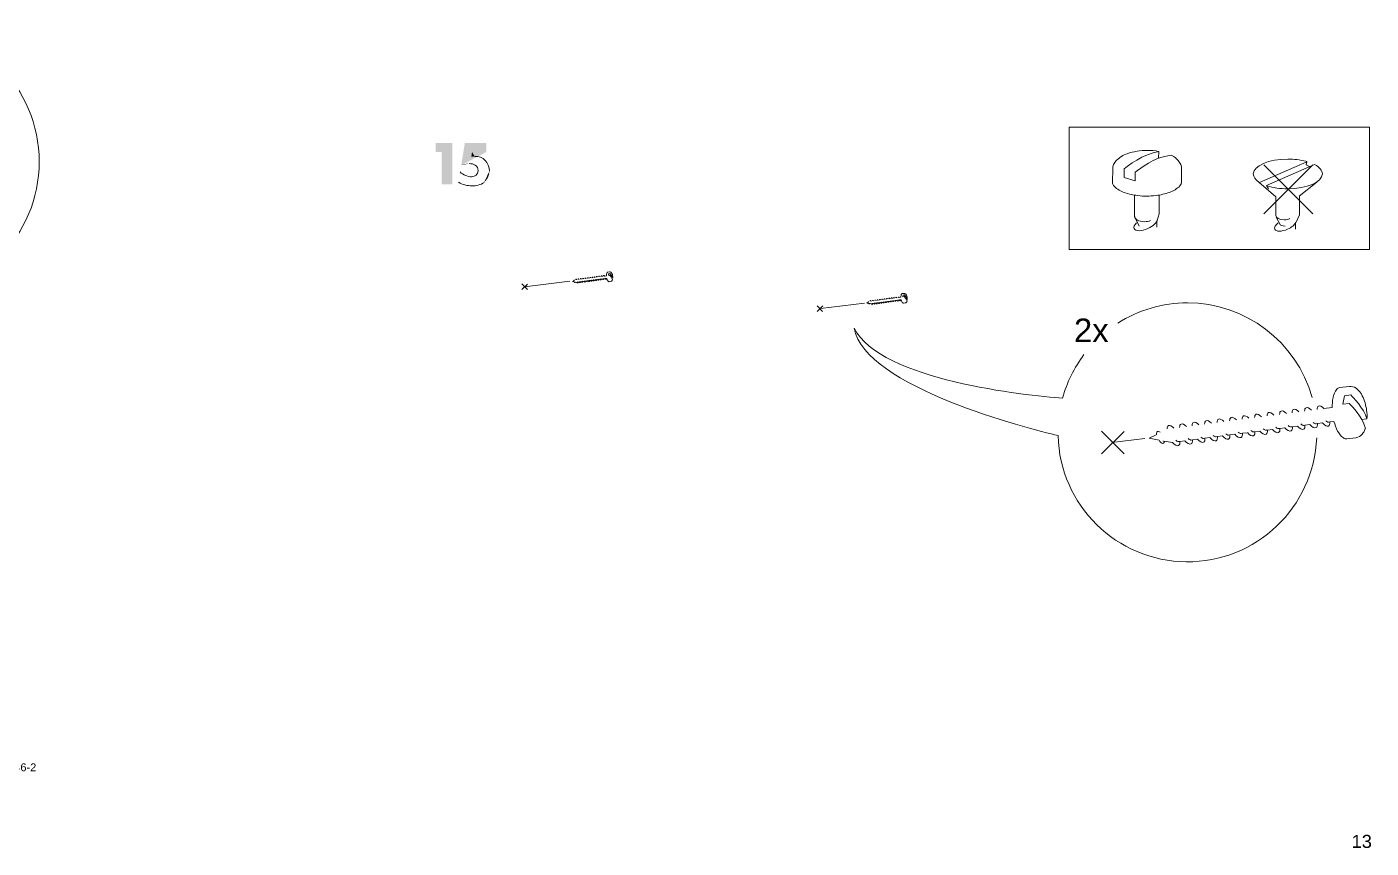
# Model space of a CAD drawing. Header units: metres. Extents: x -11.5 to 7.4, y -3.8 to 5.9.
# Drawn here: x 4.648 to 5.552, y -0.482 to 0.07 of the extents above; entities that cross this region are included whole.
import ezdxf

# ---------------------------------------------------------------- set-up
doc = ezdxf.new("R2010")
doc.units = ezdxf.units.M
doc.header["$MEASUREMENT"] = 0
for name, color, linetype, lineweight in [('PDF10_Geometry_Num_Penna__7_Num_Penna__7', 7, 'Continuous', 18), ('PDF10_Text_Num_Penna__7_Num_Penna__7', 7, 'Continuous', 18), ('PDF11_Geometry_Num_Penna__7_Num_Penna__7', 7, 'Continuous', 18), ('PDF11_Solid Fills_Num_Penna__7_Num_Penna__7', 7, 'Continuous', 18), ('PDF11_Text_Num_Penna__7_Num_Penna__7', 7, 'Continuous', 18)]:
    doc.layers.add(name, color=color, linetype=linetype, lineweight=lineweight)
doc.styles.add('GENERATED_STYLE_1', font='')
doc.styles.get('GENERATED_STYLE_1').set_extended_font_data('Arial')

msp = doc.modelspace()

# ---------------------------------------------------------------- hatches: boundary and pattern name
at = {"layer": 'PDF11_Geometry_Num_Penna__7_Num_Penna__7', "linetype": 'Continuous', "lineweight": 18}
for points in [[(4.92714, -0.01398), (4.92714, -0.03565), (4.93437, -0.03565), (4.93437, -0.00786), (4.92316, -0.00786), (4.92316, -0.01398)], [(4.95725, -0.01398), (4.95725, -0.00786), (4.94281, -0.00786), (4.94037, -0.02294)], [(4.94568, -0.02179, 0.10992), (4.94037, -0.02294)], [(4.9557, -0.03443, 0.226012), (4.95928, -0.02692)]]:
    msp.add_hatch(color=7, dxfattribs=at).paths.add_polyline_path(points)
at = {"layer": 'PDF11_Solid Fills_Num_Penna__7_Num_Penna__7', "linetype": 'Continuous', "lineweight": 18}
msp.add_hatch(color=7, dxfattribs=at).paths.add_polyline_path([(4.94944, -0.01697), (4.94763, -0.01398), (4.94715, -0.01715)])

# ---------------------------------------------------------------- linework, layer by layer
at = {"layer": 'PDF10_Geometry_Num_Penna__7_Num_Penna__7', "color": 7, "linetype": 'Continuous', "lineweight": 18, "flags": 128}
msp.add_lwpolyline([(4.51404, -0.09492, 0.153972), (4.56582, -0.11116, 0.999993), (4.56582, 0.07011, 0.152471), (4.5145, 0.05417)], format="xyb", dxfattribs=at)
at = {"layer": 'PDF11_Geometry_Num_Penna__7_Num_Penna__7', "color": 7, "linetype": 'Continuous', "lineweight": 18, "flags": 128}
msp.add_lwpolyline([(5.55127, -0.07953), (5.34929, -0.07953), (5.34929, 0.00275), (5.55127, 0.00275)], close=True, dxfattribs=at)
for points in [[(5.40953, -0.0182), (5.40956, -0.0136, 0.044333), (5.40181, -0.01288, 0.080515), (5.38838, -0.01514, 0.117174), (5.38101, -0.01974, 0.199413), (5.37862, -0.02563), (5.37843, -0.03406, 0.196622), (5.3797, -0.03707, 0.116485), (5.38665, -0.04131, 0.047479), (5.39534, -0.04327)], [(5.41684, -0.04113, 0.116819), (5.42373, -0.03682, 0.200916), (5.42496, -0.03379), (5.42495, -0.02557, 0.199823), (5.42255, -0.01968)], [(5.49643, -0.01879, -0.063893), (5.50859, -0.02027), (5.50922, -0.02049), (5.50919, -0.02051)], [(5.03695, -0.09739), (5.03799, -0.09727, -0.046934), (5.0381, -0.09603, -0.118192), (5.03856, -0.09499, -0.20002), (5.03895, -0.09476), (5.04012, -0.09464, -0.19865), (5.04098, -0.09486, -0.11682), (5.04174, -0.09575, -0.128942), (5.04234, -0.09869), (5.0417, -0.09877)], [(5.04173, -0.1006, -0.199492), (5.04096, -0.10104), (5.03983, -0.10118, -0.203502), (5.03939, -0.10107, -0.117983), (5.03867, -0.1002, -0.048518), (5.03821, -0.09899), (5.03771, -0.09906)], [(5.01607, -0.10063), (5.01515, -0.10111), (5.01636, -0.10135, 0.032298), (5.01647, -0.10149)], [(5.02429, -0.10081), (5.02366, -0.10089), (5.02348, -0.10091, -0.112839), (5.02341, -0.10091, -0.120101), (5.02313, -0.10074)], [(5.02585, -0.10061), (5.02522, -0.10069), (5.02504, -0.10071, -0.102364), (5.02497, -0.1007, -0.116437), (5.02469, -0.10054)], [(5.02741, -0.10041), (5.02679, -0.10048), (5.0266, -0.10051, -0.112428), (5.02653, -0.1005, -0.116816), (5.02625, -0.10033)], [(5.03053, -0.1), (5.02991, -0.10008), (5.02973, -0.1001, -0.125), (5.02965, -0.10009, -0.114962), (5.02938, -0.09993)], [(5.03209, -0.0998), (5.03147, -0.09988), (5.03128, -0.0999, -0.101934), (5.03121, -0.09989, -0.115856), (5.03094, -0.09972)], [(5.21418, -0.11504), (5.21326, -0.11552), (5.21447, -0.11575, 0.032577), (5.21458, -0.1159)], [(5.21615, -0.11603), (5.21538, -0.11593), (5.21504, -0.11587, -0.108843), (5.21497, -0.11585)], [(5.21771, -0.11583), (5.21709, -0.11591), (5.2169, -0.11593, -0.101934), (5.21683, -0.11593, -0.110815), (5.21655, -0.11576)], [(5.22083, -0.11543), (5.22021, -0.1155), (5.22002, -0.11553, -0.114306), (5.21995, -0.11552, -0.11778), (5.21968, -0.11535)], [(5.22396, -0.11502), (5.22333, -0.1151), (5.22315, -0.11512, -0.127963), (5.22308, -0.11511, -0.116437), (5.2228, -0.11495)], [(5.23177, -0.114), (5.23114, -0.11408), (5.23096, -0.1141, -0.127097), (5.23089, -0.1141, -0.111766), (5.23061, -0.11393)], [(5.23506, -0.1118), (5.2361, -0.11167, -0.046912), (5.23621, -0.11044, -0.118192), (5.23667, -0.1094, -0.202047), (5.23706, -0.10917), (5.23823, -0.10905, -0.19865), (5.23909, -0.10927, -0.11682), (5.23985, -0.11016, -0.128998), (5.24045, -0.1131), (5.23981, -0.11318)], [(5.23984, -0.11501, -0.198725), (5.23907, -0.11544), (5.23794, -0.11559, -0.201537), (5.2375, -0.11548, -0.117983), (5.23678, -0.1146, -0.049026), (5.23632, -0.1134), (5.23582, -0.11347)], [(5.51272, -0.17895, 0.336099), (5.42887, -0.1154, 0.143969), (5.38198, -0.12911)], [(5.52064, -0.18648), (5.52622, -0.18579, -0.046352), (5.52683, -0.17913, -0.116525), (5.52931, -0.17355, -0.198403), (5.53143, -0.17232), (5.53771, -0.17164, -0.199839), (5.54232, -0.17285, -0.117605), (5.54646, -0.17788, -0.080854), (5.54945, -0.18766, -0.044476), (5.54966, -0.19348), (5.54624, -0.19391)], [(5.50291, -0.19832), (5.49955, -0.19874), (5.49855, -0.19887, -0.1202), (5.49817, -0.19883, -0.118903), (5.49669, -0.19793)], [(5.5113, -0.19723), (5.50794, -0.19765), (5.50694, -0.19777, -0.112105), (5.50656, -0.19774, -0.116905), (5.50507, -0.19684)], [(5.51973, -0.19613), (5.51637, -0.19655), (5.51537, -0.19668, -0.111245), (5.51498, -0.19664, -0.118202), (5.5135, -0.19574)], [(5.5464, -0.20374, -0.200256), (5.54225, -0.20609), (5.53614, -0.2069, -0.200298), (5.53376, -0.20627, -0.117108), (5.52989, -0.20157, -0.049126), (5.52744, -0.1951), (5.52475, -0.19546), (5.52376, -0.19558, -0.114711), (5.52337, -0.19555, -0.117498), (5.52189, -0.19465)], [(5.40818, -0.20314, 0.039985), (5.40822, -0.20392), (5.40325, -0.20648), (5.40977, -0.20776, 0.032899), (5.41036, -0.20855)], [(5.42722, -0.20818), (5.42386, -0.2086), (5.42286, -0.20872, -0.116436), (5.42248, -0.20869, -0.11663), (5.42099, -0.20779)], [(5.43565, -0.20708), (5.43228, -0.2075), (5.43129, -0.20763, -0.113658), (5.43091, -0.20759, -0.116943), (5.42942, -0.20669)], [(5.44404, -0.20599), (5.44067, -0.20641), (5.43968, -0.20653, -0.114015), (5.43929, -0.2065, -0.118302), (5.43781, -0.2056)], [(5.45246, -0.20489), (5.4491, -0.20531), (5.4481, -0.20544, -0.109973), (5.44772, -0.2054, -0.117396), (5.44623, -0.2045)], [(5.46085, -0.2038), (5.45749, -0.20422), (5.45649, -0.20434, -0.115074), (5.45611, -0.20431, -0.117784), (5.45462, -0.20341)], [(5.46928, -0.2027), (5.46592, -0.20312), (5.46492, -0.20325, -0.114374), (5.46454, -0.20321, -0.116315), (5.46305, -0.20231)], [(5.4861, -0.20051), (5.48273, -0.20093), (5.48174, -0.20106, -0.111005), (5.48135, -0.20102, -0.117019), (5.47987, -0.20012)], [(5.49448, -0.19942), (5.49112, -0.19984), (5.49013, -0.19996, -0.111537), (5.48974, -0.19993, -0.115545), (5.48826, -0.19903)], [(5.41881, -0.20926), (5.41468, -0.20871), (5.41284, -0.20839, -0.116346), (5.41248, -0.20825)]]:
    msp.add_lwpolyline(points, format="xyb", dxfattribs=at)
for points in [[(5.39367, -0.02757), (5.39363, -0.03334), (5.38633, -0.03104), (5.38636, -0.02527)], [(5.50919, -0.02051), (5.47745, -0.03449)], [(5.48032, -0.05561), (5.51328, -0.02265)], [(5.51328, -0.05561), (5.48032, -0.02265)], [(5.51444, -0.02242), (5.48217, -0.03643), (5.48342, -0.03866)], [(5.50923, -0.02059), (5.50883, -0.02271), (5.51098, -0.02367)], [(5.48839, -0.0441), (5.47533, -0.03296)], [(5.50412, -0.04369), (5.51588, -0.03422)], [(5.39652, -0.06384), (5.39329, -0.05726), (5.39329, -0.04341)], [(5.40852, -0.06003), (5.40991, -0.05553), (5.40991, -0.04318)], [(5.48839, -0.0568), (5.48839, -0.0441)], [(5.50198, -0.06112), (5.50432, -0.05635), (5.50432, -0.04369)], [(5.40824, -0.06056), (5.40824, -0.06463)], [(5.48857, -0.05778), (5.49127, -0.06283)], [(5.50161, -0.06166), (5.50161, -0.06586)], [(5.03459, -0.09947), (5.03441, -0.09949)], [(5.03522, -0.09939), (5.03459, -0.09947)], [(5.03616, -0.09926), (5.03597, -0.09929)], [(5.03678, -0.09919), (5.03615, -0.09926)], [(5.03771, -0.09906), (5.03753, -0.09908)], [(5.04012, -0.09675), (5.03933, -0.09685), (5.03951, -0.0958), (5.04031, -0.0957)], [(4.98115, -0.10651), (4.98497, -0.10275)], [(4.98116, -0.10273), (4.98496, -0.10653)], [(5.01332, -0.10089), (4.98294, -0.1047)], [(5.01804, -0.10162), (5.01727, -0.10152), (5.01693, -0.10146)], [(5.01898, -0.1015), (5.01879, -0.10152)], [(5.0196, -0.10142), (5.01898, -0.1015)], [(5.02054, -0.1013), (5.02036, -0.10132)], [(5.02116, -0.10122), (5.02054, -0.1013)], [(5.0221, -0.10109), (5.02191, -0.10112)], [(5.02272, -0.10102), (5.0221, -0.10109)], [(5.02835, -0.10028), (5.02816, -0.1003)], [(5.02897, -0.1002), (5.02835, -0.10028)], [(5.03303, -0.09967), (5.03285, -0.09969)], [(5.03366, -0.09959), (5.03303, -0.09967)], [(5.17969, -0.12117), (5.18351, -0.11741)], [(5.1797, -0.11739), (5.18349, -0.12119)], [(5.21163, -0.11558), (5.18205, -0.11929)], [(5.21865, -0.11571), (5.21847, -0.11573)], [(5.21927, -0.11563), (5.21865, -0.11571)], [(5.22177, -0.1153), (5.22159, -0.11532)], [(5.2224, -0.11522), (5.22177, -0.1153)], [(5.2249, -0.11489), (5.22471, -0.11492)], [(5.22552, -0.11481), (5.2249, -0.11489)], [(5.22645, -0.11469), (5.22627, -0.11471)], [(5.22708, -0.11461), (5.22646, -0.11469)], [(5.22802, -0.11449), (5.22784, -0.11451)], [(5.22864, -0.11441), (5.22802, -0.11449)], [(5.22958, -0.11428), (5.22939, -0.11431)], [(5.2302, -0.1142), (5.22958, -0.11428)], [(5.2327, -0.11388), (5.23252, -0.1139)], [(5.23333, -0.1138), (5.2327, -0.11388)], [(5.23427, -0.11367), (5.23408, -0.1137)], [(5.23489, -0.1136), (5.23426, -0.11367)], [(5.23582, -0.11347), (5.23564, -0.11349)], [(5.23823, -0.11116), (5.23744, -0.11126), (5.23762, -0.11021), (5.23842, -0.11011)], [(5.53773, -0.18302), (5.53344, -0.18355), (5.53444, -0.1779), (5.53873, -0.17736)], [(5.37105, -0.21682), (5.3863, -0.20184)], [(5.37112, -0.20177), (5.38624, -0.21689)], [(5.40025, -0.20656), (5.37801, -0.20935)], [(5.47431, -0.20203), (5.47331, -0.20215)], [(5.47767, -0.20161), (5.47431, -0.20203)]]:
    msp.add_lwpolyline(points, dxfattribs=at)
at = {"layer": 'PDF11_Geometry_Num_Penna__7_Num_Penna__7', "color": 7, "linetype": 'Continuous', "lineweight": 18}
for centre, radius, start, end in [((5.03455, -0.09881), 0.00071, 225.84919, 251.99787), ((5.03611, -0.09861), 0.0007, 225.72739, 252.34509), ((5.03768, -0.09841), 0.000707, 225.35736, 251.74213), ((5.01896, -0.10082), 0.000739, 226.01639, 251.31007), ((5.0205, -0.10064), 0.000713, 225.83105, 252.09242), ((5.02205, -0.10045), 0.000693, 225.30161, 252.17093), ((5.0283, -0.09963), 0.000703, 225.56647, 252.13227), ((5.03299, -0.09902), 0.0007, 225.72739, 252.34509), ((5.21861, -0.11505), 0.000701, 225.39519, 252.15676), ((5.22172, -0.11466), 0.000683, 225.18098, 252.51776), ((5.22485, -0.11424), 0.000698, 225.41051, 252.06202), ((5.22642, -0.11402), 0.000718, 225.84255, 251.85619), ((5.22799, -0.11381), 0.000727, 226.0095, 251.68924), ((5.22953, -0.11364), 0.00069, 225.24259, 252.22995), ((5.23267, -0.1132), 0.000728, 225.96388, 251.50865), ((5.23423, -0.11302), 0.000703, 225.56647, 252.13227), ((5.23579, -0.11282), 0.000707, 225.35736, 251.74213), ((5.42862, -0.20238), 0.08679, 143.02633, 164.75561), ((5.42888, -0.20248), 0.08704, 181.39822, 357.61348), ((5.47408, -0.19851), 0.00378, 225.64586, 252.19036)]:
    msp.add_arc(centre, radius, start, end, dxfattribs=at)
for points in [[(4.95928, -0.02692), (4.95928, -0.02117), (4.95512, -0.01652), (4.94944, -0.01697)], [(5.38636, -0.02527), (5.38795, -0.02378), (5.3997, -0.01515), (5.40956, -0.0136)], [(5.4179, -0.01603), (5.4055, -0.0179), (5.3978, -0.02488), (5.39367, -0.02757)], [(5.42255, -0.01968), (5.42141, -0.01852), (5.42067, -0.01744), (5.4179, -0.01622)], [(4.94568, -0.02179), (4.94856, -0.02179), (4.95176, -0.02319), (4.95176, -0.02655)], [(4.95176, -0.02655), (4.95176, -0.02898), (4.94962, -0.03064), (4.94734, -0.03064)], [(5.4732, -0.02877), (5.4732, -0.02326), (5.4836, -0.01879), (5.49643, -0.01879)], [(5.51965, -0.02877), (5.51965, -0.02638), (5.51771, -0.02419), (5.51445, -0.02248)], [(4.93853, -0.03425), (4.94122, -0.03598), (4.94443, -0.03676), (4.9476, -0.03676)], [(4.94734, -0.03064), (4.94446, -0.03064), (4.94174, -0.02935), (4.9396, -0.02743)], [(4.9476, -0.03676), (4.95036, -0.03676), (4.95349, -0.03621), (4.9557, -0.03443)], [(5.47698, -0.03422), (5.47459, -0.03266), (5.4732, -0.03078), (5.4732, -0.02877)], [(5.49643, -0.03875), (5.50926, -0.03875), (5.51965, -0.03428), (5.51965, -0.02877)], [(5.39534, -0.04327), (5.40045, -0.04391), (5.40299, -0.0437), (5.40787, -0.04325)], [(5.40787, -0.04325), (5.41095, -0.04296), (5.4139, -0.04213), (5.41684, -0.04113)], [(5.48251, -0.03676), (5.48639, -0.03801), (5.49121, -0.03875), (5.49643, -0.03875)], [(5.39302, -0.06548), (5.39256, -0.06445), (5.39317, -0.06307), (5.39452, -0.06172)], [(5.39989, -0.06087), (5.39632, -0.06087), (5.39342, -0.05927), (5.39342, -0.0573)], [(5.40395, -0.06008), (5.40284, -0.06058), (5.40143, -0.06087), (5.39989, -0.06087)], [(5.40862, -0.05957), (5.40842, -0.06143), (5.40588, -0.06387), (5.40227, -0.06547)], [(5.48767, -0.06589), (5.48715, -0.06472), (5.48813, -0.06307), (5.49001, -0.06158)], [(5.49388, -0.05965), (5.49085, -0.05965), (5.48839, -0.0583), (5.48839, -0.05665)], [(5.49458, -0.06375), (5.49273, -0.06385), (5.49125, -0.06328), (5.49088, -0.06217)], [(5.49776, -0.05877), (5.49677, -0.05931), (5.4954, -0.05965), (5.49388, -0.05965)], [(5.50178, -0.06142), (5.50101, -0.06295), (5.49895, -0.06467), (5.49622, -0.06588)], [(5.40227, -0.06547), (5.398, -0.06737), (5.39386, -0.06737), (5.39302, -0.06548)], [(5.49622, -0.06588), (5.49228, -0.06764), (5.48845, -0.06764), (5.48767, -0.06589)], [(5.01755, -0.09953), (5.01772, -0.09945), (5.01796, -0.09958), (5.01821, -0.09983)], [(5.01893, -0.09974), (5.01893, -0.09954), (5.019, -0.09939), (5.01911, -0.09933)], [(5.01911, -0.09933), (5.01928, -0.09924), (5.01953, -0.09938), (5.01977, -0.09963)], [(5.02049, -0.09954), (5.02049, -0.09933), (5.02056, -0.09918), (5.02067, -0.09912)], [(5.02067, -0.09912), (5.02084, -0.09904), (5.02109, -0.09917), (5.02133, -0.09943)], [(5.02205, -0.09934), (5.02206, -0.09913), (5.02212, -0.09898), (5.02224, -0.09892)], [(5.02224, -0.09892), (5.02241, -0.09884), (5.02265, -0.09897), (5.0229, -0.09922)], [(5.02361, -0.09913), (5.02362, -0.09892), (5.02368, -0.09878), (5.0238, -0.09872)], [(5.0238, -0.09872), (5.02396, -0.09863), (5.02421, -0.09877), (5.02446, -0.09902)], [(5.02517, -0.09893), (5.02518, -0.09872), (5.02524, -0.09857), (5.02536, -0.09851)], [(5.02536, -0.09851), (5.02553, -0.09843), (5.02578, -0.09856), (5.02602, -0.09882)], [(5.02673, -0.09872), (5.02674, -0.09852), (5.0268, -0.09837), (5.02692, -0.09831)], [(5.02692, -0.09831), (5.02709, -0.09823), (5.02733, -0.09836), (5.02758, -0.09861)], [(5.0283, -0.09852), (5.0283, -0.09832), (5.02836, -0.09817), (5.02848, -0.09811)], [(5.02848, -0.09811), (5.02865, -0.09802), (5.0289, -0.09815), (5.02914, -0.09841)], [(5.02986, -0.09831), (5.02986, -0.09811), (5.02992, -0.09796), (5.03004, -0.0979)], [(5.03004, -0.0979), (5.03021, -0.09782), (5.03046, -0.09795), (5.0307, -0.09821)], [(5.03142, -0.09812), (5.03142, -0.09791), (5.03149, -0.09776), (5.03161, -0.0977)], [(5.03161, -0.0977), (5.03177, -0.09761), (5.03202, -0.09775), (5.03227, -0.098)], [(5.03298, -0.09791), (5.03299, -0.0977), (5.03305, -0.09756), (5.03316, -0.0975)], [(5.03316, -0.0975), (5.03333, -0.09741), (5.03358, -0.09754), (5.03382, -0.0978)], [(5.03459, -0.09947), (5.0346, -0.09972), (5.03454, -0.09991), (5.03441, -0.09998)], [(5.03454, -0.09771), (5.03455, -0.0975), (5.03461, -0.09735), (5.03473, -0.09729)], [(5.03473, -0.09729), (5.0349, -0.09721), (5.03515, -0.09734), (5.03539, -0.0976)], [(5.03597, -0.09978), (5.03578, -0.09987), (5.03549, -0.09971), (5.03522, -0.09939)], [(5.03597, -0.09929), (5.03599, -0.09929), (5.03587, -0.09928), (5.0359, -0.09928)], [(5.03615, -0.09926), (5.03617, -0.09952), (5.03611, -0.09971), (5.03597, -0.09978)], [(5.0361, -0.0975), (5.03611, -0.0973), (5.03617, -0.09715), (5.03629, -0.09709)], [(5.03629, -0.09709), (5.03645, -0.097), (5.0367, -0.09714), (5.03695, -0.09739)], [(5.03753, -0.09957), (5.03734, -0.09967), (5.03705, -0.0995), (5.03678, -0.09918)], [(5.03753, -0.09908), (5.03756, -0.09908), (5.03743, -0.09908), (5.03746, -0.09908)], [(5.03771, -0.09906), (5.03773, -0.09932), (5.03767, -0.09951), (5.03753, -0.09957)], [(5.04215, -0.09989), (5.04167, -0.09821), (5.04057, -0.09727), (5.04012, -0.09675)], [(5.04031, -0.0957), (5.04054, -0.09589), (5.04195, -0.09736), (5.04234, -0.09869)], [(5.01606, -0.10049), (5.01611, -0.10049), (5.01602, -0.10063), (5.01607, -0.10063)], [(5.01617, -0.10024), (5.01625, -0.10024), (5.01607, -0.10037), (5.01606, -0.10049)], [(5.0165, -0.10035), (5.01637, -0.10025), (5.01608, -0.10024), (5.01617, -0.10024)], [(5.01647, -0.10149), (5.01663, -0.10168), (5.01681, -0.10178), (5.01692, -0.10173)], [(5.01693, -0.10146), (5.01695, -0.10146), (5.01684, -0.10144), (5.01686, -0.10144)], [(5.01692, -0.10173), (5.01699, -0.10173), (5.01702, -0.10162), (5.01703, -0.10151)], [(5.01737, -0.09994), (5.01737, -0.09974), (5.01743, -0.09959), (5.01755, -0.09953)], [(5.01879, -0.10201), (5.0186, -0.10211), (5.01832, -0.10194), (5.01804, -0.10162)], [(5.01879, -0.10152), (5.01882, -0.10152), (5.01869, -0.10152), (5.01872, -0.10152)], [(5.01898, -0.1015), (5.01899, -0.10176), (5.01893, -0.10195), (5.01879, -0.10201)], [(5.02036, -0.10181), (5.02017, -0.1019), (5.01987, -0.10175), (5.0196, -0.10142)], [(5.02036, -0.10132), (5.02038, -0.10132), (5.02026, -0.10131), (5.02029, -0.10131)], [(5.02054, -0.1013), (5.02055, -0.10155), (5.02049, -0.10174), (5.02036, -0.10181)], [(5.02192, -0.10161), (5.02173, -0.1017), (5.02144, -0.10154), (5.02116, -0.10121)], [(5.02191, -0.10112), (5.02194, -0.10112), (5.02182, -0.10111), (5.02184, -0.10111)], [(5.0221, -0.10109), (5.02211, -0.10135), (5.02205, -0.10154), (5.02192, -0.10161)], [(5.02348, -0.1014), (5.02329, -0.1015), (5.023, -0.10134), (5.02272, -0.10102)], [(5.02366, -0.10089), (5.02368, -0.10115), (5.02362, -0.10133), (5.02348, -0.1014)], [(5.02504, -0.1012), (5.02485, -0.1013), (5.02456, -0.10113), (5.02429, -0.10081)], [(5.02522, -0.10069), (5.02524, -0.10094), (5.02518, -0.10113), (5.02504, -0.1012)], [(5.0266, -0.101), (5.02641, -0.10109), (5.02612, -0.10093), (5.02585, -0.10061)], [(5.02679, -0.10048), (5.0268, -0.10074), (5.02674, -0.10093), (5.0266, -0.101)], [(5.02816, -0.10079), (5.02797, -0.10089), (5.02768, -0.10072), (5.02741, -0.1004)], [(5.02816, -0.1003), (5.02819, -0.1003), (5.02806, -0.1003), (5.02809, -0.1003)], [(5.02835, -0.10028), (5.02836, -0.10054), (5.0283, -0.10073), (5.02816, -0.10079)], [(5.02973, -0.10059), (5.02954, -0.10069), (5.02924, -0.10053), (5.02897, -0.1002)], [(5.02991, -0.10008), (5.02992, -0.10033), (5.02986, -0.10052), (5.02973, -0.10059)], [(5.03129, -0.10039), (5.0311, -0.10048), (5.03081, -0.10032), (5.03053, -0.09999)], [(5.03147, -0.09987), (5.03148, -0.10013), (5.03142, -0.10032), (5.03129, -0.10039)], [(5.03285, -0.10018), (5.03266, -0.10028), (5.03237, -0.10012), (5.03209, -0.0998)], [(5.03285, -0.09969), (5.03287, -0.09969), (5.03275, -0.09969), (5.03278, -0.09969)], [(5.03303, -0.09967), (5.03305, -0.09993), (5.03299, -0.10011), (5.03285, -0.10018)], [(5.03441, -0.09998), (5.03422, -0.10007), (5.03393, -0.09991), (5.03366, -0.09959)], [(5.03441, -0.09949), (5.03443, -0.09949), (5.03431, -0.09948), (5.03433, -0.09948)], [(5.04213, -0.09989), (5.04201, -0.1003), (5.04187, -0.10042), (5.04173, -0.1006)], [(5.21417, -0.1149), (5.21422, -0.1149), (5.21413, -0.11504), (5.21418, -0.11504)], [(5.21428, -0.11465), (5.21436, -0.11465), (5.21418, -0.11478), (5.21417, -0.1149)], [(5.21461, -0.11476), (5.21448, -0.11466), (5.21419, -0.11465), (5.21428, -0.11465)], [(5.21458, -0.1159), (5.21474, -0.11609), (5.21492, -0.11619), (5.21503, -0.11613)], [(5.21503, -0.11613), (5.2151, -0.11613), (5.21513, -0.11603), (5.21514, -0.11592)], [(5.21548, -0.11435), (5.21548, -0.11415), (5.21554, -0.114), (5.21566, -0.11394)], [(5.21566, -0.11394), (5.21583, -0.11385), (5.21607, -0.11399), (5.21632, -0.11424)], [(5.2169, -0.11642), (5.21671, -0.11652), (5.21643, -0.11635), (5.21615, -0.11603)], [(5.21709, -0.11591), (5.2171, -0.11616), (5.21704, -0.11635), (5.2169, -0.11642)], [(5.21704, -0.11415), (5.21704, -0.11395), (5.21711, -0.11379), (5.21722, -0.11373)], [(5.21722, -0.11373), (5.21739, -0.11365), (5.21764, -0.11378), (5.21788, -0.11404)], [(5.21847, -0.11622), (5.21828, -0.11631), (5.21798, -0.11616), (5.21771, -0.11583)], [(5.21847, -0.11573), (5.21849, -0.11573), (5.21837, -0.11572), (5.2184, -0.11572)], [(5.21865, -0.11571), (5.21866, -0.11596), (5.2186, -0.11615), (5.21847, -0.11622)], [(5.2186, -0.11394), (5.2186, -0.11374), (5.21867, -0.11359), (5.21878, -0.11353)], [(5.21878, -0.11353), (5.21895, -0.11345), (5.2192, -0.11358), (5.21944, -0.11383)], [(5.22003, -0.11602), (5.21984, -0.11611), (5.21955, -0.11595), (5.21927, -0.11562)], [(5.22021, -0.1155), (5.22022, -0.11576), (5.22016, -0.11595), (5.22003, -0.11602)], [(5.22016, -0.11374), (5.22016, -0.11354), (5.22023, -0.11339), (5.22035, -0.11333)], [(5.22035, -0.11333), (5.22051, -0.11324), (5.22076, -0.11338), (5.22101, -0.11363)], [(5.22159, -0.11581), (5.2214, -0.11591), (5.22111, -0.11575), (5.22083, -0.11543)], [(5.22159, -0.11532), (5.22161, -0.11532), (5.22149, -0.11532), (5.22152, -0.11532)], [(5.22177, -0.1153), (5.22179, -0.11556), (5.22173, -0.11574), (5.22159, -0.11581)], [(5.22172, -0.11354), (5.22173, -0.11333), (5.22179, -0.11318), (5.22191, -0.11313)], [(5.22191, -0.11313), (5.22207, -0.11304), (5.22232, -0.11317), (5.22257, -0.11343)], [(5.22315, -0.11561), (5.22296, -0.1157), (5.22267, -0.11554), (5.2224, -0.11522)], [(5.22333, -0.1151), (5.22335, -0.11535), (5.22329, -0.11554), (5.22315, -0.11561)], [(5.22328, -0.11334), (5.22329, -0.11313), (5.22335, -0.11298), (5.22347, -0.11292)], [(5.22347, -0.11292), (5.22364, -0.11284), (5.22389, -0.11297), (5.22413, -0.11322)], [(5.22471, -0.11541), (5.22452, -0.1155), (5.22423, -0.11534), (5.22396, -0.11502)], [(5.22471, -0.11492), (5.22474, -0.11492), (5.22461, -0.11491), (5.22464, -0.11491)], [(5.2249, -0.11489), (5.22491, -0.11515), (5.22485, -0.11534), (5.22471, -0.11541)], [(5.22484, -0.11313), (5.22485, -0.11293), (5.22491, -0.11278), (5.22503, -0.11272)], [(5.22503, -0.11272), (5.2252, -0.11264), (5.22544, -0.11277), (5.22569, -0.11302)], [(5.22627, -0.1152), (5.22608, -0.1153), (5.22579, -0.11513), (5.22552, -0.11481)], [(5.22627, -0.11471), (5.2263, -0.11471), (5.22617, -0.11471), (5.2262, -0.11471)], [(5.22646, -0.11469), (5.22647, -0.11494), (5.22641, -0.11513), (5.22627, -0.1152)], [(5.22641, -0.11293), (5.22641, -0.11273), (5.22647, -0.11257), (5.22659, -0.11252)], [(5.22659, -0.11252), (5.22676, -0.11243), (5.22701, -0.11256), (5.22725, -0.11282)], [(5.22784, -0.115), (5.22765, -0.11509), (5.22735, -0.11493), (5.22708, -0.11461)], [(5.22784, -0.11451), (5.22786, -0.11451), (5.22774, -0.1145), (5.22776, -0.1145)], [(5.22802, -0.11449), (5.22803, -0.11474), (5.22797, -0.11493), (5.22784, -0.115)], [(5.22797, -0.11272), (5.22797, -0.11252), (5.22803, -0.11237), (5.22815, -0.11231)], [(5.22815, -0.11231), (5.22832, -0.11223), (5.22857, -0.11236), (5.22881, -0.11261)], [(5.22939, -0.1148), (5.22921, -0.11489), (5.22892, -0.11473), (5.22864, -0.1144)], [(5.22939, -0.11431), (5.22942, -0.11431), (5.2293, -0.1143), (5.22932, -0.1143)], [(5.22958, -0.11428), (5.22959, -0.11454), (5.22953, -0.11473), (5.22939, -0.1148)], [(5.22953, -0.11252), (5.22953, -0.11232), (5.2296, -0.11217), (5.22972, -0.11211)], [(5.22972, -0.11211), (5.22988, -0.11202), (5.23013, -0.11216), (5.23038, -0.11241)], [(5.23096, -0.11459), (5.23077, -0.11469), (5.23048, -0.11453), (5.2302, -0.1142)], [(5.23114, -0.11408), (5.23116, -0.11433), (5.2311, -0.11452), (5.23096, -0.11459)], [(5.23109, -0.11232), (5.2311, -0.11211), (5.23116, -0.11196), (5.23127, -0.11191)], [(5.23127, -0.11191), (5.23144, -0.11182), (5.23169, -0.11195), (5.23193, -0.11221)], [(5.23252, -0.11439), (5.23233, -0.11448), (5.23204, -0.11432), (5.23177, -0.114)], [(5.23252, -0.1139), (5.23254, -0.1139), (5.23242, -0.11389), (5.23244, -0.11389)], [(5.2327, -0.11388), (5.23271, -0.11413), (5.23265, -0.11432), (5.23252, -0.11439)], [(5.23265, -0.11212), (5.23266, -0.11191), (5.23272, -0.11176), (5.23284, -0.1117)], [(5.23284, -0.1117), (5.23301, -0.11162), (5.23326, -0.11175), (5.2335, -0.112)], [(5.23408, -0.11418), (5.23389, -0.11428), (5.2336, -0.11412), (5.23333, -0.1138)], [(5.23408, -0.1137), (5.2341, -0.1137), (5.23398, -0.11369), (5.23401, -0.11369)], [(5.23426, -0.11367), (5.23428, -0.11393), (5.23422, -0.11412), (5.23408, -0.11418)], [(5.23421, -0.11191), (5.23422, -0.11171), (5.23428, -0.11156), (5.2344, -0.1115)], [(5.2344, -0.1115), (5.23456, -0.11141), (5.23481, -0.11155), (5.23506, -0.1118)], [(5.23564, -0.11398), (5.23545, -0.11408), (5.23516, -0.11391), (5.23489, -0.11359)], [(5.23564, -0.11349), (5.23567, -0.11349), (5.23554, -0.11349), (5.23557, -0.11349)], [(5.23582, -0.11347), (5.23584, -0.11373), (5.23578, -0.11391), (5.23564, -0.11398)], [(5.24026, -0.1143), (5.23978, -0.11262), (5.23868, -0.11168), (5.23823, -0.11116)], [(5.23842, -0.11011), (5.23865, -0.1103), (5.24006, -0.11177), (5.24045, -0.1131)], [(5.24024, -0.1143), (5.24012, -0.11471), (5.23998, -0.11483), (5.23984, -0.11501)], [(5.34488, -0.17955), (5.32049, -0.17762), (5.22265, -0.16773), (5.20466, -0.13243)], [(5.20466, -0.13243), (5.21187, -0.17211), (5.32227, -0.19996), (5.34187, -0.2046)], [(5.53873, -0.17736), (5.53999, -0.1784), (5.54755, -0.18631), (5.54966, -0.19348)], [(5.47505, -0.19032), (5.47596, -0.18986), (5.4773, -0.19057), (5.47862, -0.19195)], [(5.48245, -0.19144), (5.48248, -0.19034), (5.48281, -0.18954), (5.48344, -0.18923)], [(5.48344, -0.18923), (5.48435, -0.18877), (5.48568, -0.18948), (5.487, -0.19086)], [(5.49086, -0.19037), (5.49089, -0.18926), (5.49123, -0.18844), (5.49187, -0.18813)], [(5.49187, -0.18813), (5.49277, -0.18767), (5.49411, -0.18838), (5.49543, -0.18976)], [(5.49927, -0.18925), (5.4993, -0.18816), (5.49963, -0.18735), (5.50025, -0.18704)], [(5.50025, -0.18704), (5.50116, -0.18658), (5.5025, -0.18729), (5.50382, -0.18867)], [(5.50767, -0.18818), (5.50771, -0.18707), (5.50805, -0.18625), (5.50868, -0.18594)], [(5.50868, -0.18594), (5.50959, -0.18548), (5.51093, -0.18619), (5.51225, -0.18757)], [(5.51608, -0.18706), (5.51611, -0.18596), (5.51644, -0.18516), (5.51707, -0.18485)], [(5.51707, -0.18485), (5.51798, -0.18439), (5.51932, -0.1851), (5.52064, -0.18648)], [(5.54866, -0.19993), (5.54607, -0.19088), (5.54013, -0.18583), (5.53773, -0.18302)], [(5.41519, -0.2002), (5.41522, -0.1991), (5.41554, -0.1983), (5.41618, -0.19798)], [(5.41618, -0.19798), (5.41708, -0.19753), (5.41842, -0.19824), (5.41974, -0.19962)], [(5.4236, -0.19913), (5.42362, -0.19802), (5.42397, -0.19721), (5.4246, -0.19689)], [(5.4246, -0.19689), (5.42551, -0.19643), (5.42685, -0.19715), (5.42817, -0.19852)], [(5.432, -0.19801), (5.43203, -0.19691), (5.43236, -0.19611), (5.43299, -0.1958)], [(5.43299, -0.1958), (5.4339, -0.19534), (5.43524, -0.19605), (5.43656, -0.19743)], [(5.44041, -0.19694), (5.44044, -0.19583), (5.44078, -0.19502), (5.44142, -0.1947)], [(5.44142, -0.1947), (5.44232, -0.19424), (5.44366, -0.19496), (5.44498, -0.19633)], [(5.44882, -0.19582), (5.44885, -0.19473), (5.44917, -0.19392), (5.44981, -0.19361)], [(5.44981, -0.19361), (5.45071, -0.19315), (5.45205, -0.19386), (5.45337, -0.19524)], [(5.45723, -0.19475), (5.45726, -0.19364), (5.4576, -0.19282), (5.45823, -0.19251)], [(5.45823, -0.19251), (5.45914, -0.19205), (5.46048, -0.19276), (5.4618, -0.19414)], [(5.46563, -0.19363), (5.46567, -0.19253), (5.46599, -0.19173), (5.46662, -0.19141)], [(5.46662, -0.19141), (5.46753, -0.19096), (5.46887, -0.19167), (5.47019, -0.19305)], [(5.47404, -0.19256), (5.47407, -0.19145), (5.47441, -0.19064), (5.47505, -0.19032)], [(5.49955, -0.19874), (5.49962, -0.20011), (5.4993, -0.20113), (5.49857, -0.2015)], [(5.50696, -0.20041), (5.50594, -0.20092), (5.50438, -0.20003), (5.50291, -0.19829)], [(5.50794, -0.19765), (5.50801, -0.19902), (5.50769, -0.20004), (5.50696, -0.20041)], [(5.51538, -0.19931), (5.51436, -0.19982), (5.51277, -0.19897), (5.5113, -0.19723)], [(5.51637, -0.19655), (5.51644, -0.19792), (5.51611, -0.19894), (5.51538, -0.19931)], [(5.52377, -0.19822), (5.52275, -0.19873), (5.5212, -0.19784), (5.51972, -0.1961)], [(5.52475, -0.19546), (5.52482, -0.19683), (5.5245, -0.19785), (5.52377, -0.19822)], [(5.40877, -0.20182), (5.4084, -0.20201), (5.40821, -0.20249), (5.40818, -0.20314)], [(5.41051, -0.20242), (5.40985, -0.20185), (5.40922, -0.20159), (5.40877, -0.20182)], [(5.43229, -0.2075), (5.43236, -0.20888), (5.43203, -0.20989), (5.4313, -0.21026)], [(5.43969, -0.20917), (5.43867, -0.20968), (5.43712, -0.20879), (5.43564, -0.20705)], [(5.44067, -0.20641), (5.44075, -0.20778), (5.44042, -0.2088), (5.43969, -0.20917)], [(5.44812, -0.20807), (5.4471, -0.20858), (5.44551, -0.20773), (5.44404, -0.20599)], [(5.4491, -0.20531), (5.44917, -0.20668), (5.44885, -0.2077), (5.44812, -0.20807)], [(5.45651, -0.20698), (5.45549, -0.20749), (5.45393, -0.2066), (5.45246, -0.20486)], [(5.45749, -0.20422), (5.45756, -0.20559), (5.45724, -0.20661), (5.45651, -0.20698)], [(5.46493, -0.20588), (5.46392, -0.20639), (5.46232, -0.20554), (5.46085, -0.2038)], [(5.46592, -0.20312), (5.46599, -0.20449), (5.46566, -0.20551), (5.46493, -0.20588)], [(5.47332, -0.20479), (5.4723, -0.2053), (5.47075, -0.20441), (5.46927, -0.20267)], [(5.47331, -0.20215), (5.47318, -0.20217), (5.47305, -0.20216), (5.47293, -0.20212)], [(5.47431, -0.20203), (5.47438, -0.2034), (5.47405, -0.20442), (5.47332, -0.20479)], [(5.48175, -0.20369), (5.48073, -0.2042), (5.47914, -0.20335), (5.47767, -0.20161)], [(5.48273, -0.20093), (5.4828, -0.2023), (5.48248, -0.20332), (5.48175, -0.20369)], [(5.49014, -0.2026), (5.48912, -0.20311), (5.48757, -0.20222), (5.48609, -0.20048)], [(5.49112, -0.19984), (5.49119, -0.20121), (5.49087, -0.20223), (5.49014, -0.2026)], [(5.49857, -0.2015), (5.49755, -0.20201), (5.49596, -0.20116), (5.49448, -0.19942)], [(5.54852, -0.19994), (5.54788, -0.20213), (5.54715, -0.20278), (5.5464, -0.20374)], [(5.41036, -0.20855), (5.41125, -0.20958), (5.41217, -0.21012), (5.41278, -0.20981)], [(5.41278, -0.20981), (5.41312, -0.20964), (5.41332, -0.20922), (5.41336, -0.20865)], [(5.42288, -0.21136), (5.42185, -0.21187), (5.4203, -0.21098), (5.41882, -0.20924)], [(5.42386, -0.2086), (5.42393, -0.20997), (5.42361, -0.21099), (5.42288, -0.21136)], [(5.4313, -0.21026), (5.43028, -0.21077), (5.42869, -0.20992), (5.42722, -0.20818)]]:
    msp.add_open_spline(points, degree=3, dxfattribs=at)

# ---------------------------------------------------------------- texts
at = {"layer": 'PDF10_Text_Num_Penna__7_Num_Penna__7', "color": 7, "linetype": 'Continuous', "lineweight": 18, "insert": (4.60694, -0.43039), "char_height": 0.0052763, "attachment_point": 7, "style": 'GENERATED_STYLE_1'}
msp.add_mtext('\\A1;{\\pql;\\fArial|b0|i0|c0|p34;AA-1843146-2}', dxfattribs=at)
at = {"layer": 'PDF11_Text_Num_Penna__7_Num_Penna__7', "color": 7, "linetype": 'Continuous', "lineweight": 18, "attachment_point": 7, "style": 'GENERATED_STYLE_1'}
for s, insert, char_height in [('\\A1;{\\pql;\\fArial|b0|i0|c0|p34;2x}', (5.35253, -0.14181), 0.015829), ('\\A1;{\\pql;\\fArial|b0|i0|c0|p34;13}', (5.53932, -0.48198), 0.0087939)]:
    msp.add_mtext(s, dxfattribs=dict(at, insert=insert, char_height=char_height))

doc.saveas('drawing.dxf')
